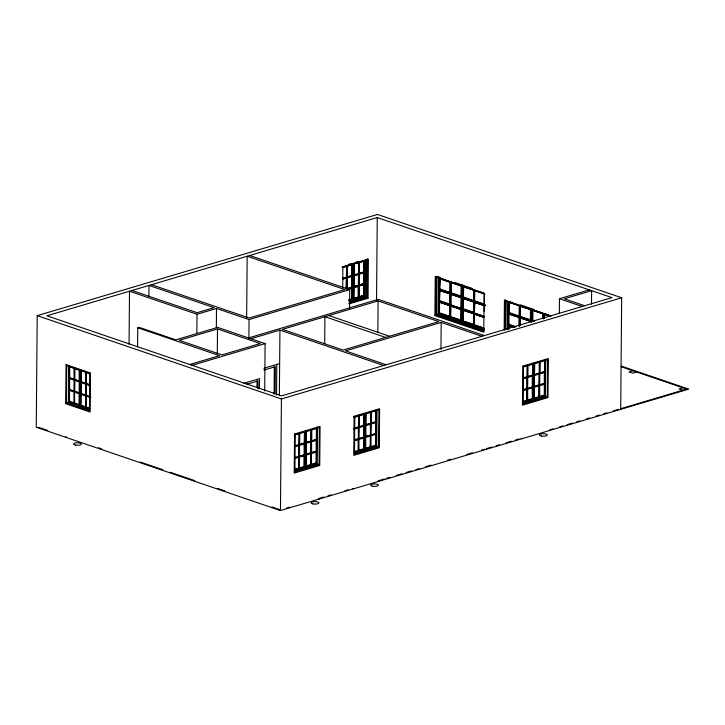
<?xml version="1.0" encoding="UTF-8"?>
<svg xmlns="http://www.w3.org/2000/svg" width="725" height="725" viewBox="0 0 725 725"><rect width="100%" height="100%" fill="white"/><g stroke="black" fill="none" stroke-linecap="round" stroke-linejoin="round"><path stroke-width="1.09" d="M620.7 409.353L621.678 297.767L377.471 214.455L37.22 315.647L36.25 427.233L280.457 510.545L688.75 389.117L621.271 366.089M89.782 373.683L89.465 410.876L66.401 403.009L66.718 365.817L90 373.801M68.676 365.237L68.349 402.429L89.311 409.589M79.206 405.202L69.029 401.732L69.337 366.397L79.514 369.868L79.56 405.103M69.645 390.485L74.059 391.989L73.959 402.837L69.555 401.333L69.473 390.539M69.754 378.704L74.158 380.208L74.068 391.056L69.654 389.552L69.573 378.758M74.086 368.481L74.168 379.275L69.763 377.77L69.672 366.977M74.738 392.216L79.143 393.72L79.052 404.568L74.639 403.064L74.557 392.27M74.748 391.292L74.838 380.444L79.252 381.948L79.152 392.796L74.566 391.337M79.17 370.221L79.261 381.015L74.847 379.51L74.938 368.663M79.877 406.362L80.194 370.294M89.719 408.791L80.566 405.665L81.227 370.23M81.182 394.418L85.586 395.923L85.496 406.77L81.082 405.266L81.001 394.472M81.282 382.637L85.695 384.141L85.595 394.989L81.191 393.485L81.109 382.691M85.613 372.414L85.704 383.208L81.291 381.712L81.209 370.91M89.701 408.202L86.175 406.997L86.094 396.203M90.688 396.729L86.275 395.225L86.193 384.422M89.909 384.649L86.375 383.443L86.474 372.596M129.05 344.203L129.512 291.233L197.01 314.26L216.503 308.46L249.065 319.571L349.722 289.628L349.55 308.796M137.587 346.931L137.759 327.763L139.173 327.347L175.803 339.844L217.627 327.401L265.114 343.605L264.697 390.938M148.906 296.706L149.006 285.433L214.129 307.654L197.118 312.711L131.995 290.489M196.847 333.418L197.01 314.26M216.34 327.618L216.503 308.46M217.301 353.746L217.518 328.951L179.247 340.333L221.977 354.915L260.257 343.532L217.518 328.951M246.645 318.23L247.18 256.233L344.864 289.556L249.173 318.021L151.489 284.698M248.892 338.729L249.065 319.571M256.994 387.322L257.049 380.598M258 388.79L258.073 380.942L246.373 384.422M259.414 388.845L259.505 378.658L243.836 383.317M274.104 394.382L274.349 366.352M275.128 393.612L275.364 366.696L263.873 370.112M276.533 394.98L276.805 364.421M279.361 395.27L279.932 330.102L250.868 338.747M37.22 315.647L281.427 398.958L280.457 510.545L279.016 510.056M295.256 434.728L294.93 471.921L319.036 464.761L319.353 427.56L294.268 435.118M298.745 468.205L298.673 457.303L294.984 458.399M298.854 456.433L298.782 445.522L295.093 446.618M298.954 444.652L299.053 433.804M299.407 433.233L298.763 468.45M299.461 467.997L299.38 457.094L304.165 455.78M299.561 456.215L299.488 445.313L304.264 443.999M299.661 444.443L299.76 433.595M304.065 466.628L303.993 455.717M304.165 454.847L304.092 443.945M304.273 443.066L304.364 432.218M294.848 469.827L304.418 466.982L304.727 431.647L295.157 434.493M305.442 430.505L305.116 467.707L304.437 467.471L316.49 463.891L316.771 428.067L312.52 429.327M316.127 463.284L305.832 466.565L306.14 431.23L305.461 430.994M306.195 465.994L306.113 455.092L310.898 453.778M306.294 454.212L306.222 443.31L310.826 441.942L310.907 452.844M306.394 442.44L306.494 431.593M310.798 464.625L310.726 453.714M311.007 441.063L311.097 430.215M311.116 429.535L310.808 464.87M311.505 464.417L311.433 453.506L316.209 452.192M311.614 452.636L311.532 441.724L316.317 440.419M311.714 440.854L311.813 430.007M316.118 463.039L316.046 452.137M316.218 451.267L316.145 440.356M316.317 439.486L316.417 428.638M317.496 426.925L317.169 464.118L295.075 470.688M324.7 343.759L324.945 316.707L385.655 337.424M342.708 287.925L342.889 266.728L368.409 259.133L368.064 298.192L348.933 303.884M346.342 288.849L346.432 278.001L346.169 288.795M346.441 277.077L346.541 266.229L342.853 267.317M342.753 278.173L346.613 277.131L346.722 265.595M347.067 265.712L346.858 289.266L352.178 287.689M351.489 287.209L347.221 288.695L346.976 277.738M347.076 265.957L346.985 276.805M351.643 288.197L347.039 289.574L351.643 288.197L351.553 299.053L348.788 299.869M351.761 275.491L351.852 264.643L347.248 266.012L347.148 276.859L351.589 275.437M348.961 299.933L351.725 299.108L352.042 264.018L352.722 264.244L352.413 299.579L349.223 300.531M352.341 268.413L352.069 299.47L348.879 300.413M353.438 263.103L353.111 300.304L352.432 300.068L355.449 299.171M353.438 265.74L353.456 263.592L364.775 260.665L364.467 295.999L353.147 298.927M353.8 263.71L353.492 299.044L364.122 295.882L364.43 260.547M353.827 299.162L354.135 263.827M354.797 417.02L354.48 454.212L378.577 447.044L378.903 409.852L353.818 417.401M358.485 274.422L358.386 285.269L353.782 286.638L353.873 275.79L358.657 274.476L358.558 285.324L353.61 286.583M358.494 273.488L358.585 262.64L353.981 264.009L353.882 274.857L358.657 273.552L358.775 262.015L359.455 262.242M353.51 298.356L358.458 297.105L358.213 286.139M358.803 297.468L359.111 262.124M359.093 285.985L358.993 296.833L363.606 295.465L363.696 284.617L359.093 285.985L363.524 284.562M359.102 285.061L359.192 274.204L363.805 272.836L363.705 283.683L359.102 285.061L363.533 283.629M359.129 262.368L359.373 273.334L359.292 262.432L363.905 261.063L363.805 271.911M363.433 295.41L359.165 296.897L359.256 286.049M359.265 285.115L359.192 274.204M358.295 450.497L358.213 439.595L354.534 440.691M358.395 438.716L358.322 427.813L353.709 429.182M358.494 426.943L358.594 416.096M358.277 415.289L358.947 415.525L358.304 450.742M359.002 450.288L358.929 439.377L363.705 438.072M363.805 426.291L359.029 427.605L358.938 438.453L363.714 437.139M359.21 426.726L359.301 415.878M364.467 295.999L363.787 295.764L364.095 260.429M363.606 448.92L363.533 438.009M363.542 437.084L363.633 426.228M363.814 425.358L363.914 414.51M365.491 259.523L365.164 296.715L349.097 301.5M354.389 452.119L363.959 449.273L363.932 413.821M364.974 413.93L364.657 449.998L357.96 451.557M349.586 302.108L366.352 297.123L366.678 259.931L342.572 267.099M375.976 410.241L376.012 445.694L365.373 448.857L365.681 413.522L369.94 412.253M365.735 448.286L365.663 437.374L370.267 436.006L370.339 446.917M365.835 436.504L365.763 425.602L370.538 424.288M365.944 424.723L366.034 413.875M367.394 258.789L367.049 297.839L348.979 303.213M370.448 435.136L370.375 424.225M370.548 423.355L370.647 412.507M371.055 446.7L370.973 435.798L375.758 434.483M375.858 422.702L371.082 424.016L370.983 434.864L375.758 433.55M376.529 300.957L377.254 217.545L46.935 315.792L281.644 395.868L611.963 297.622L377.254 217.545M375.659 445.331L375.586 434.429M375.595 433.496L375.686 422.648M375.867 421.778L375.958 410.93M377.027 410.341L376.71 446.41L354.616 452.98M377.825 332.458L378.106 300.902L282.406 329.358L343.124 350.075L438.815 321.61L378.106 300.902M434.909 315.565L435.254 276.506L484.092 293.172L483.756 332.222L434.909 315.565L436.894 314.967M436.314 276.189L435.979 315.248L483.756 331.542M484.146 330.745L436.658 314.55L436.985 277.349L484.472 293.553L484.318 311.587M438.58 276.877L438.253 314.07L483.675 329.567M438.924 277.838L438.616 313.97L436.658 314.55M451.512 317.432L461.68 320.903L438.942 313.372L439.25 278.038M450.153 316.508L439.468 312.973L439.558 302.126L450.071 305.714L449.98 316.562L439.287 313.028L439.042 301.591L461.789 309.131M450.08 304.781L450.18 293.933L439.658 290.344L439.567 301.192L449.908 304.835L439.386 301.247L439.486 290.399L450.352 293.879L439.486 290.399M439.495 289.465L439.939 278.518L439.495 289.465L450.361 292.945L439.667 289.411L439.767 278.563L450.279 282.152L450.18 293M439.74 302.071L450.252 305.66L439.377 302.18L439.287 313.028M439.839 290.29L439.386 301.247M440.954 349.477L441.19 322.426L345.499 350.882L386.198 364.766M449.799 316.608L449.899 305.76M449.908 304.835L449.998 293.987M450.007 293.054L450.098 282.206L439.586 278.618M461.173 320.377L461.263 309.53L450.751 305.941L450.66 316.789L461.345 320.323L450.479 316.843L450.243 305.415M461.272 308.596L461.372 297.748L450.85 294.16L450.76 305.007L461.453 308.542L450.578 305.062L450.343 293.634M450.687 293.29L450.778 282.442L461.472 285.976L461.2 296.869L450.687 293.29L451.131 282.333L461.653 285.922M450.959 282.388L450.859 293.235L461.553 296.77M450.932 305.887L461.444 309.475L450.578 305.995L450.479 316.843M461.544 297.694L450.678 294.214L450.578 305.062M460.991 320.432L461.091 309.584M461.1 308.651L461.191 297.803M461.2 296.869L461.29 286.022L450.778 282.442M461.327 321.012L461.988 285.568M462.323 284.979L462.351 322.063M484.055 328.76L462.686 321.474L462.994 286.139M473.896 324.61L463.202 321.075L463.302 310.228L473.815 313.807L473.724 324.655L463.03 321.121L462.786 309.693L484.155 316.988M473.824 312.883L473.914 302.035L463.402 298.446L463.311 309.294L473.996 312.828L463.13 309.348L462.894 297.921L484.255 305.207M463.239 297.567L463.511 286.665L474.023 290.254L473.923 301.102L463.239 297.567L463.683 286.611L474.195 290.199L463.329 286.719M463.511 286.665L463.411 297.513L474.105 301.047M463.474 310.173L473.996 313.762L463.121 310.273L463.03 321.121M473.914 302.035L463.23 298.501L463.13 309.348M473.543 324.709L473.633 313.862M473.642 312.937L473.742 302.08M473.751 301.156L473.842 290.308M483.684 328.171L474.222 324.945L474.422 302.316L484.237 305.442M484.943 304.971L474.431 301.382L474.54 289.855L467.417 287.417M483.783 317.323L474.313 314.097L474.222 324.945M474.775 302.207L474.322 313.164L483.783 316.39M485.034 294.123L474.522 290.535L474.431 301.382M504.183 330.237L504.446 300.114L551.163 316.046M505.243 329.92L505.506 299.797M505.932 329.132L506.177 300.957L550.493 316.073M507.518 329.286L507.763 301.555M508.207 328.416L508.442 301.645M508.542 329.032L508.569 325.779L512.086 326.748M514.886 327.002L508.578 324.854L508.343 313.427L531.081 320.958L520.903 317.487M519.553 316.553L508.859 313.019L508.959 302.171L519.472 305.76L519.372 316.608L508.687 313.073L508.796 301.537M508.723 328.987L508.751 325.724L512.956 327.165M508.896 328.933L508.923 325.679M509.032 313.898L519.544 317.487L508.678 314.007L508.578 324.854M519.644 305.705L508.778 302.225L508.687 313.073M519.118 326.268L519.191 317.586M519.2 316.662L519.29 305.814M519.29 326.214L519.363 317.541L508.85 313.952L508.76 324.8L515.248 326.903M519.481 325.081L519.635 305.461L519.879 316.888L530.392 320.477L530.836 309.521L519.97 306.041L530.836 309.521M519.798 325.416L520.224 317.713L520.16 325.308M519.979 325.362L520.043 317.767L530.564 321.356M520.323 305.941L519.879 316.888M523.504 366.841L523.178 404.042L547.284 396.874L547.602 359.673L523.441 366.959M526.993 400.318L526.921 389.416L523.232 390.512M527.102 388.546L527.03 377.634L523.341 378.731M527.202 376.764L527.302 365.917M527.709 400.109L527.628 389.207L532.413 387.893M532.513 376.112L527.737 377.426L527.637 388.274L532.413 386.96M527.909 376.556L528.008 365.708M530.392 320.477L530.482 309.629M530.564 320.423L530.664 309.575L520.151 305.986L520.052 316.843L530.745 320.377M530.727 321.057L531.18 309.176M531.398 322.498L531.507 309.657M532.186 309.747L532.44 321.42M532.422 321.175L532.54 309.638M532.603 321.121L532.694 310.273L543.215 313.862L543.17 318.202M532.313 398.741L532.241 387.839M532.25 386.905L532.34 376.058M532.522 375.188L532.612 364.34M532.784 321.066L532.522 310.327L543.388 313.807L532.875 310.218M523.097 401.949L532.667 399.103L532.63 363.651M533.364 399.819L533.682 363.751M544.683 360.062L544.711 395.515L534.08 398.678L534.388 363.343L533.709 363.116M534.443 398.107L534.37 387.204L539.146 385.89M539.246 374.109L534.47 375.423L534.37 386.271L539.155 384.957M539.047 396.738L538.974 385.836M538.983 384.903L539.074 374.055M539.255 373.185L539.183 362.273M539.753 396.53L539.681 385.618L544.457 384.304M544.566 372.532L539.781 373.846L539.69 384.694L544.466 383.38M539.962 372.967L540.062 362.119M542.998 318.248L543.034 313.907M543.333 318.918L543.378 313.562M543.678 318.483L543.732 313.454L548.816 315.194M543.85 318.429L543.886 314.088L550.202 316.245M544.031 318.375L543.714 314.142L550.021 316.299M544.366 395.161L544.294 384.25M544.294 383.317L544.393 372.469M544.575 371.599L544.665 360.751M544.838 384.73L544.883 379.093M545.735 360.171L545.418 396.24L523.323 402.81M559.338 313.372L559.464 298.727L589.244 289.873M591.5 304.201L591.618 290.68L564.322 298.8L584.676 305.742M348.254 264.48L351.444 263.528M355.694 262.269L358.884 261.317M342.091 267.407L352.722 264.244M343.025 267.38L346.369 266.166M347.411 266.075L351.679 264.589M359.464 262.486L363.733 261M359.201 273.28L363.642 271.848M344.493 278.01L350.873 276.107M359.736 273.479L362.926 272.528M342.708 278.753L352.278 275.908M353.7 275.491L364.331 272.328M342.744 279.098L346.604 278.065M75.137 367.919L74.43 368.137L74.476 403.363M347.583 288.84L350.773 287.888M354.317 286.837L358.911 285.686M359.636 285.251L364.566 284.218M353.592 287.263L364.222 284.1M358.549 286.257L353.601 287.508M69.591 378.069L80.122 381.441M355.277 298.292L363.787 295.764M349.423 300.966L351.426 300.368M357.452 298.573L360.47 297.685M81.127 382.002L89.927 385.238M69.491 389.851L79.668 393.322M248.494 337.932L378.214 299.353L484.373 335.566M450.796 281.753L450.488 317.088M450.098 282.206L440.99 278.871M81.019 393.784L89.828 397.01M189.723 364.512L219.494 355.649L137.759 327.763M192.098 365.318L265.114 343.605M66.401 403.009L69.319 402.139M449.672 292.474L439.513 288.786M474.54 289.855L473.878 325.289L482.37 327.963M86.003 407.296L85.958 372.07L80.874 370.33M461.888 297.35L439.151 289.819L460.873 297.005M473.416 300.576L463.257 296.878M474.087 301.736L484.617 305.098M438.942 313.372L448.458 316.39M263.837 368.273L279.632 363.578M473.307 312.348L463.148 308.66M473.978 313.517L483.493 316.535M65.422 437.184L66.483 436.867M518.864 316.082L508.705 312.384M281.427 398.958L621.678 297.767M306.14 431.23L311.46 429.644M353.637 417.102L357.887 415.842M358.947 415.525L364.267 413.939M375.251 410.676L371.001 411.936L370.357 447.162M524.465 366.297L532.975 363.769M534.388 363.343L545.028 360.18M295.102 445.685L298.782 444.588M299.498 444.38L304.101 443.011M306.231 442.377L310.835 441.008M311.542 440.8L316.154 439.432M353.718 428.257L358.331 426.88M359.038 426.672L363.642 425.303M365.772 424.669L370.375 423.3M375.695 421.714L371.091 423.092L371.354 412.298M523.35 377.807L527.03 376.71M527.746 376.493L532.349 375.124M539.083 373.121L534.479 374.49L534.742 363.705M539.79 372.913L544.403 371.544M295.057 446.274L304.282 443.31M354.597 428.566L363.823 425.602M523.305 378.387L532.531 375.432M294.993 457.466L298.682 456.369M299.389 456.161L304.002 454.792M306.122 454.158L310.735 452.79M311.442 452.572L316.046 451.204M354.543 439.758L358.222 438.661M365.672 436.45L370.276 435.082M523.242 389.579L526.93 388.482M294.948 458.055L304.183 455.092M354.489 440.347L363.723 437.383M523.196 390.168L532.431 387.204M294.894 469.247L298.582 468.151M299.289 467.942L303.893 466.565M306.022 465.939L310.626 464.562M311.342 464.353L315.946 462.985M354.434 451.539L358.123 450.442M358.83 450.225L363.442 448.857M365.563 448.222L370.176 446.854M370.883 446.645L375.487 445.277M523.142 401.36L526.83 400.263M527.537 400.055L532.141 398.687M534.271 398.052L538.874 396.684M539.59 396.466L544.194 395.098M294.395 470.462L297.413 469.564M299.416 468.966L302.434 468.069M364.983 449.464L376.03 446.183M522.643 402.574L531.679 399.883M533.691 399.294L538.711 397.798M540.723 397.2L543.732 396.303M632.907 370.738L629.01 371.898L632.744 373.176L636.641 372.016M682.941 387.812L679.044 388.972L682.769 390.24M286.701 508.035L289.801 507.119M323.74 497.024L318.42 498.601L319.444 498.954M327.99 495.755L331.18 494.812M345.009 490.698L348.199 489.747M379.048 480.575L384.477 478.962M386.642 478.319L389.896 477.349M396.412 475.41L401.831 473.797M406.172 472.51L411.592 470.897M415.933 469.601L419.186 468.64M425.693 466.701L431.121 465.088M447.388 460.248L450.642 459.278M466.918 454.439L472.338 452.826M481.636 450.062L484.563 449.192M486.439 448.63L491.867 447.017M496.208 445.73L499.462 444.76M505.968 442.83L511.388 441.217M515.729 439.921L518.982 438.951M549.686 429.825L553.112 428.801M559.555 426.889L562.781 425.928M567.077 424.651L572.442 423.056M576.737 421.778L579.964 420.817M586.407 418.905L589.624 417.944M596.068 416.032L599.294 415.072M603.59 413.794L606.807 412.833M613.25 410.921L618.624 409.317M620.763 408.683L686.666 389.08L621.307 366.787M559.464 298.727L582.193 306.476M437.374 276.551L440.564 277.639M454.367 282.351L472.419 288.505M520.369 304.862L534.171 309.575M439.604 277.929L444.697 279.669M509.811 301.881L512.865 302.923M535.594 310.681L542.717 313.109M474.875 290.435L484.336 293.661M509.131 302.117L518.592 305.352M544.067 314.034L548.272 315.475M484.164 293.716L474.703 290.48L474.603 301.337L485.116 304.917M450.705 292.601L461.897 296.416M474.449 300.703L484.617 304.174M519.897 316.209L531.09 320.024M532.449 320.486L534.552 321.202M463.248 297.812L473.425 301.283M508.696 313.318L517.849 316.444M451.032 294.114L460.493 297.341M463.583 298.392L474.096 301.981M521.275 318.076L530.736 321.302L519.87 317.822M358.422 262.586L353.809 263.954M485.107 305.85L474.594 302.262L474.503 313.109L484.146 316.29M474.422 302.316L484.934 305.905M363.986 272.21L364.666 272.437M439.404 300.558L450.606 304.382M508.597 324.166L515.964 326.676M359.011 273.905L353.356 275.373L354.036 275.6M439.404 301.491L449.572 304.962M450.597 305.307L459.75 308.433M463.139 309.593L473.316 313.064M514.696 327.174L508.234 325.199L514.342 327.283M474.667 313.988L484.137 317.215M483.956 317.269L474.494 314.043L474.395 324.891L484.037 328.062M508.569 325.779L512.774 327.22M351.942 275.79L352.622 276.026M464.054 321.719L472.202 324.492M439.64 314.315L484.028 329.458M353.256 287.154L353.936 287.381M351.833 287.571L352.513 287.807M249.663 255.499L349.722 289.628M441.19 322.426L481.889 336.309M364.485 296.489L366.352 297.123M366.17 297.54L368.064 298.192M358.467 297.35L359.147 297.576M539.028 361.53L539.708 361.766L539.056 396.983M351.734 299.353L352.413 299.579M527.32 365.228L527.012 400.562M544.584 371.843L533.944 375.006M544.475 383.625L533.845 386.788M328.842 315.556L389.552 336.264M544.484 395.913L547.284 396.874M279.932 330.102L383.715 365.509M521.157 438.308L522.172 438.652M375.876 422.022L365.246 425.185M375.777 433.795L364.802 436.849M375.777 446.093L378.577 447.044M316.336 439.731L305.361 442.776M86.982 372.414L90.027 373.457M316.227 451.512L305.261 454.557M377.97 480.892L378.985 481.246M86.375 384.377L89.9 385.573M315.303 463.483L319.036 464.761M86.266 396.149L90.679 397.653M352.45 488.487L353.465 488.831M69.056 402.221L73.252 403.653M81.635 406.517L88.976 409.018M38.334 427.261L47.714 430.469M98.401 447.76L101.618 448.857M140.179 462.006L162.672 469.682M170.167 472.247L194.808 480.648M217.301 488.324L224.795 490.879M271.929 506.956L279.569 509.566M66.047 364.657L65.712 403.707L90.136 412.045L90.471 372.985L66.047 364.657M294.558 434.012L294.214 473.062L319.734 465.477L320.078 426.418L294.558 434.012M347.139 277.793L347.048 288.641L351.652 287.272L351.924 276.479L347.139 277.793M353.773 287.571L353.682 298.419L358.286 297.051L358.386 286.194L353.773 287.571M354.099 416.304L353.755 455.354L379.275 447.769L379.619 408.71L354.099 416.304M522.807 366.125L522.462 405.184L547.982 397.59L548.327 358.54L522.807 366.125M541.33 436.006A3.924 1.251 0.5 0 0 547.293 435.009A3.924 1.251 0.5 0 0 541.484 433.84A3.924 1.251 0.5 0 0 541.33 436.006M372.514 486.212A3.924 1.251 0.5 0 0 378.468 485.215A3.924 1.251 0.5 0 0 372.659 484.046A3.924 1.251 0.5 0 0 372.514 486.212M312.973 503.92A3.924 1.251 0.5 0 0 318.928 502.933A3.924 1.251 0.5 0 0 313.118 501.754A3.924 1.251 0.5 0 0 312.973 503.92M75.409 445.059A3.924 1.251 0.5 0 0 81.372 444.062A3.924 1.251 0.5 0 0 75.563 442.893A3.924 1.251 0.5 0 0 75.409 445.059"/></g></svg>
